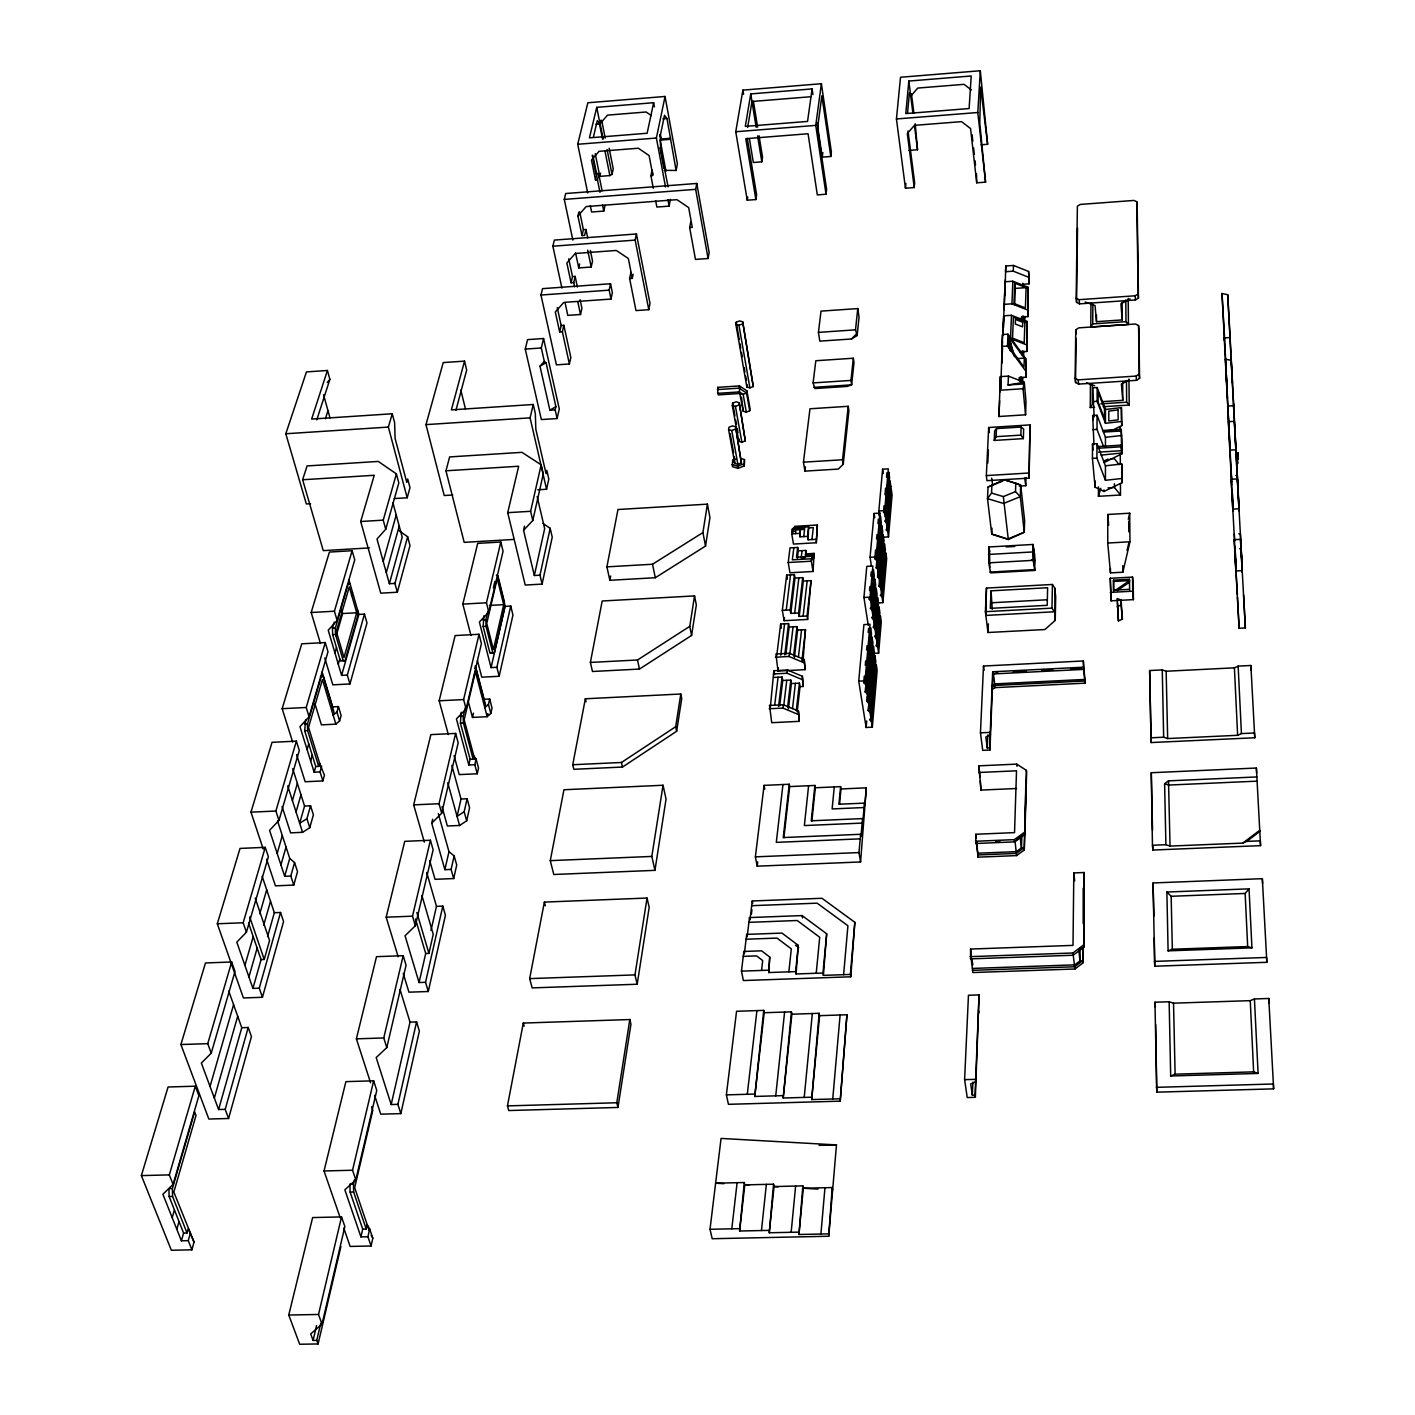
<?xml version="1.0" encoding="UTF-8"?>
<svg xmlns="http://www.w3.org/2000/svg" width="1415" height="1415" viewBox="0 0 1415 1415"><rect width="100%" height="100%" fill="white"/><g stroke="black" fill="none" stroke-linecap="round" stroke-linejoin="round"><path stroke-width="1.5" d="M1105.433 465.8L1121.759 463.996L1121.847 478.5L1105.433 480.304L1105.433 465.8L1096.961 443.673L1092.504 443.939L1092.433 458.389L1095.086 487.185L1103.983 491.483L1103.983 489.873M1105.451 447.423L1105.451 437.306L1097.067 415.267L1092.663 415.55L1093.972 444.664M1105.469 409.466L1121.405 407.626L1121.494 421.475L1105.451 423.297L1105.469 409.466L1097.173 387.533L1092.822 387.816L1094.149 416.983M1095.086 487.185L1095.122 480.976M1122.113 302.421L1122.236 319.914L1096.484 321.683L1096.501 315.12M1105.433 480.304L1096.908 458.106L1096.961 443.673M1103.452 446.238L1097.014 429.382L1097.067 415.267M1105.451 423.297L1097.12 401.329L1097.173 387.533M1120.432 483.665L1120.503 495.002L1098.429 496.311L1098.465 486.866M1092.398 384.951L1092.274 404.407L1090.257 407.538L1094.591 407.255M1128.197 298.335L1128.445 324.442L1090.788 327.007L1092.751 323.911L1092.858 304.349M1082.74 947.59L1082.864 962.996L1074.94 968.992L972.812 972.547L971.026 957.318L970.531 958.875L1073.189 955.231L1083.802 947.236L1084.12 872.524L1073.826 872.931L1073.012 945.379L970.566 949.058L970.531 958.875M1084.845 680.986L1083.766 668.481L1083.519 669.401L992.941 673.947L989.934 750.021L982.718 750.357L980.454 732.828L983.496 666.041L1083.359 660.964L1085.075 683.162L994.904 687.637L992.481 689.317L992.216 687.142L994.639 685.461L1084.845 680.986L1085.075 683.162M1082.864 962.996L1082.988 947.625M1083.182 923.447L1083.2 888.249M972.583 968.426L1074.71 964.853L1079.999 960.873L1078.778 949.677L1083.802 947.236L1084.12 872.524M1090.257 407.538L1090.417 383.748M1090.788 327.007L1090.947 303.093M1080.123 947.679L1079.999 960.873L1082.634 960.767L1074.693 966.763L972.494 970.336M1083.519 669.401L1083.359 660.964M1075.135 378.265L1075.771 329.783L1078.814 327.856L1135.502 324.017L1138.562 325.538L1138.898 329.766L1139.57 378.336L1136.493 380.334L1078.601 384.102L1075.542 382.51L1075.135 378.265L1078.195 379.857L1136.157 376.072L1139.234 374.073L1138.562 325.538M1076.178 298.194L1077.381 206.183L1080.246 204.432L1133.981 200.435L1136.864 201.779L1137.182 205.9L1138.456 298.105L1135.484 299.98L1079.521 303.854L1076.567 302.386L1076.178 298.194L1079.132 299.679L1135.166 295.788L1138.138 293.896L1136.864 201.779M1075.542 382.51L1076.108 338.415M1076.567 302.386L1077.523 227.833M1055.236 620.371L1055.696 596.67L1054.794 588.092L1052.442 584.466L986.467 588.074L985.388 611.687L987.971 632.505L1044.907 629.534L1055.236 620.371L1054.794 588.092M986.467 588.074L985.848 615.419L1054.317 611.775L1051.964 608.132L1052.442 584.466M1034.613 560.464C1033.64 580.433 1032.243 525.92 1034.613 560.464L1031.553 559.721M1034.843 570.44L1034.648 554.609L1033.021 544.457L988.714 546.986L988.767 562.834L990.624 572.898L1034.843 570.44L1033.215 560.34L1033.021 544.457M1021.842 835.115L1021.471 847.921L1016.341 851.635L977.73 853.227L976.244 842.173L975.802 843.481L1014.59 841.872L1024.885 834.426L1026.636 772.572L1026.37 770.344L1016.748 764.118L978.932 765.833L980.949 790.083L1016.554 788.509M1026.37 770.344L1024.248 850.026L1016.554 855.597L977.96 857.172L977.73 853.227M1024.248 850.026L1025.026 822.256M1025.15 817.994L1025.751 785.909M998.937 416.505L1000.352 376.638L1008.435 376.107L1024.283 382.298L1025.999 401.789L1025.574 414.807L998.937 416.505L999.627 400.781M999.892 392.008L1000.352 376.638M1019.525 381.36L1019.118 377.646L1025.981 377.204L1025.663 358.455L1007.975 334.17L1002.527 334.541L1000.723 388.877L1001.077 380.883M1002.51 341.28L1001.855 363.107L1002.51 348.231M1003.005 335.39L1005.092 281.78L1012.857 281.231L1028.086 287.263L1028.015 316.606L1021.329 317.066L1021.718 320.727M1005.092 281.78L1004.19 309.655M1022.514 284.309L1029.112 283.831L1028.617 271.468L1013.494 265.454L1005.8 266.002L1004.827 295.417L1004.951 292.534M1029.059 478.128L1029.996 424.907L988.661 427.507L986.343 475.599L986.945 480.658L1029.059 478.128L1029.996 424.907M1019.207 486.106L1025.751 485.699L1026.017 477.439M1026.105 287.634L1025.397 307.975L1013.936 303.447L1014.75 283.124L1026.105 287.634L1015.316 288.395L1014.679 304.667M1025.574 414.807L1023.045 388.736L1024.283 382.298L1008.064 384.951L1008.435 376.107M1024.301 358.137L1024 367.122L1008.877 346.41L1009.249 337.46L1024.301 358.137L1016.925 358.632M1025.981 377.204L1025.663 358.455M1020.056 351.893L1026.848 351.451L1026.919 321.382L1011.477 315.297L1003.606 315.828L1002.775 334.877M1028.015 316.606L1028.086 287.263M1029.112 283.831L1028.617 271.468M1023.346 438.632L1023.664 429.134L1021.135 427.047L996.478 428.603L994.674 430.956L994.232 440.436L1023.346 438.632L1020.852 435.13L1021.135 427.047M1026.848 351.451L1026.919 321.382M992.003 528.273L991.756 534.092L1007.763 539.027L1024.265 532.217L1020.286 496.683L1015.492 491.624L1015.793 483.187L1004.031 479.685L988.041 487.043L987.493 498.628L991.756 534.092L1008.311 539.522L1024.265 532.217L1024.637 520.578L1020.693 485.097L1015.793 483.187M1020.074 381.06L1020.215 377.062M1022.249 320.268L1022.408 316.146M1021.152 382.987L1021.365 376.991M1022.143 354.953L1022.284 350.708M1023.363 320.179L1023.505 316.058M1022.638 383.465L1022.833 377.469M1023.611 355.289L1023.752 351.044M1024.743 322.638L1024.955 316.447M1011.477 315.297L1010.54 338.574L1026.14 344.694M1027.308 309.903L1011.937 303.818L1012.857 281.231M1028.422 277.181L1013.264 271.167L1013.494 265.454M975.36 1097.315L979.056 994.904L968.461 995.258L964.606 1079.663L967.241 1097.545L975.36 1097.315L975.041 1095.086L972.335 1095.175L972.883 1082.174M1083.306 667.208L992.676 671.771L989.651 747.845L987.245 747.951L987.812 734.951M975.041 1095.086L979.056 994.904M1025.256 370.429L1007.48 346.074L1007.975 334.17M977.96 857.172L976.863 842.102M980.949 790.083L980.33 780.903M987.971 632.505L988.342 623.909M991.066 590.833L990.288 608.362L1047.224 605.319L1047.613 587.738L991.066 590.833L992.233 609.317M1002.527 334.541L1002.015 346.445L1007.48 346.074M1005.8 266.002L1005.534 271.715L1013.264 271.167M1005.251 282.664L1005.375 279.799M1003.376 328.209L1003.925 315.846M975.802 843.481L975.819 834.249L1014.537 832.621L1016.518 770.804L978.632 772.502M1004.031 479.685L1020.693 485.097L1020.286 496.683L1003.642 503.475L987.493 498.628L991.544 493.057L991.933 484.62M994.232 440.436L996.107 436.669L996.478 428.603M987.776 463.165L988.413 450.041M987.635 144.295L980.312 70.75L900.524 77.259L896.438 118.966L905.459 188.213L914.231 187.541L907.298 133.523L914.444 125.351L961.546 121.637L970.549 128.553L976.721 182.818L985.565 182.146L979.781 123.158L980.63 87.093L987.635 144.295L981.108 144.79M976.721 182.818L976.509 173.727M985.565 182.146L977.8 112.51L980.312 70.75M877.212 643.913L876.31 638.024L879.016 606.77L879.9 612.624L877.212 643.913L875.956 645.665L877.725 647.274L878.627 653.129L874.612 653.323M869.96 712.152L874.859 655.393L875.761 661.212L870.879 718.006L869.588 719.757L871.41 721.367L872.33 727.186L866.139 727.487L858.728 681.146L863.911 624.599L870.048 624.263L865.007 680.845L863.698 682.631L865.538 684.259L866.475 690.202L865.184 691.988L867.024 693.598L867.961 699.523L866.67 701.292L868.492 702.901L869.411 708.791L868.138 710.542L869.96 712.152L870.879 718.006M876.504 639.403L876.858 635.247M877.937 622.724L878.308 618.55M881.563 593.575L880.696 587.791L884.499 543.784L885.348 549.533L881.563 593.575L880.325 595.308L882.058 596.865L882.925 602.631L878.98 602.843M887.24 528.184L886.427 522.613L890.035 480.782L890.831 486.3L887.24 528.184L886.02 529.864L887.7 531.368L888.514 536.904L882.748 537.24L882.146 533.19M870.915 704.475L871.286 700.107M873.745 671.701L874.116 667.332M880.908 588.693L881.28 584.289M882.235 573.287L882.606 568.883M886.568 523.568L886.922 519.393M887.824 508.922L888.372 502.643M889.274 492.172L890.831 486.3M860.585 861.965L859.011 852.573L860.585 834.284L783.238 837.556L789.252 784.246L764.082 785.378L755.38 856.853L757.202 866.175L860.585 861.965L866.316 787.837L840.988 788.969L839.537 804.357M783.91 837.768L789.676 786.581L814.899 785.449L811.237 820.806L862.513 818.595L860.974 836.636L860.585 834.284M811.874 821.054L815.323 787.766L840.598 786.634L838.936 804.233L864.424 803.119L862.902 820.93L862.513 818.595M871.41 721.367L876.274 664.537L877.159 670.339L872.33 727.186M877.725 647.274L880.413 615.985L881.297 621.822L878.627 653.129M882.058 596.865L885.825 552.823L886.674 558.536L882.925 602.631M887.7 531.368L891.291 489.466L889.646 487.98M828.712 1236.25L836.477 1144.912L721.066 1138.421L710.012 1229.281L712.205 1238.726L828.712 1236.25L832.197 1187.556L803.313 1188.246L802.836 1185.876L774.04 1186.566L773.545 1184.196L744.803 1184.886L744.29 1182.515L715.619 1183.205L723.949 1183.683M840.209 1101.153L846.948 1014.767L819.603 1015.669L819.161 1013.299L791.887 1014.201L791.427 1011.849L764.206 1012.733L763.729 1010.381L736.561 1011.283L726.373 1094.874L728.442 1104.319L840.209 1101.153L846.948 1014.767M850.38 974.44L854.837 922.297L821.956 898.277L752.249 900.984L749.968 919.909L749.49 917.574L802.093 915.576L826.678 933.794L823.406 975.377L850.38 974.44L850.804 976.792L743.388 980.542L741.46 971.15L743.848 951.464L761.588 950.827L769.742 957.035L768.734 972.547L795.601 971.61L796.044 973.962L822.964 973.025L823.406 975.377M866.316 787.837L864.813 805.453L864.424 803.119M850.804 976.792L854.837 922.297M888.514 536.904L892.087 494.985L891.291 489.466M867.024 693.598L872.011 636.945L872.913 642.835L867.961 699.523M874.364 625.342L873.462 619.399L876.203 588.216L877.105 594.123L874.364 625.342L873.108 627.11L874.894 628.738L875.797 634.645L874.541 636.414L876.31 638.024M878.821 575.321L877.954 569.502L881.81 525.602L882.677 531.403L878.821 575.321L877.583 577.072L879.334 578.664L880.201 584.466L878.963 586.217L880.696 587.791M866.67 701.292L867.041 696.923M869.535 668.57L869.924 664.219M870.879 653.306L871.269 648.954M873.851 618.797L874.205 614.623M875.124 604.223L875.496 600.066M877.583 577.072L878.361 568.299M879.511 555.104L879.9 550.718M880.873 539.734L881.262 535.348M883.65 510.107L884.039 505.703M884.994 494.719L885.578 488.122M886.551 477.12L886.922 472.734M820.912 1234.039L824.963 1187.733M832.745 1098.977L840.103 1014.997M843.623 974.67L847.921 925.746L817.127 903.159L751.683 905.688M886.427 522.613L884.746 521.091L885.949 519.411L885.136 513.822L883.455 512.301L884.676 510.603L888.319 468.843L882.606 469.196L878.856 510.957L880.059 519.04M866.139 727.487L866.705 720.925M868.492 702.901L873.444 646.195L874.346 652.05L869.411 708.791M874.894 628.738L877.618 597.519L878.503 603.409L875.797 634.645M879.334 578.664L883.155 534.711L884.004 540.495L880.201 584.466M885.136 513.822L888.779 472.044L889.575 477.598L885.949 519.411M868.138 710.542L868.509 706.173M869.464 695.26L869.836 690.909M870.986 677.803L871.357 673.434M872.312 662.521L872.701 658.17M875.266 628.083L875.637 623.909M876.539 613.491L877.088 607.247M878.963 586.217L879.723 577.408M880.873 564.214L881.262 559.827M882.217 548.825L882.606 544.421M885.118 516.705L885.507 512.301M886.462 501.281L886.851 496.877M914.231 187.541L914.656 182.8L908.023 130.994M908.89 150.415L917.521 149.742L915.222 123.759M871.499 606.575L870.579 600.579L873.373 569.467L874.275 575.445L871.499 606.575L870.225 608.379L872.011 610.006L872.931 615.985L871.675 617.771L873.462 619.399M863.698 682.631L864.282 676.105M865.273 665.209L865.662 660.858M866.634 649.98L867.024 645.629M868.191 632.576L868.58 628.225M870.968 600.066L871.339 595.927M872.277 585.545L872.648 581.388M877.954 569.502L876.203 567.91L877.442 566.141L876.557 560.287L874.806 558.695L875.602 549.922M876.575 538.956L876.982 534.587M877.954 523.621L878.344 519.234M874.806 558.695L876.062 556.926L879.971 513.097L874.081 513.45L870.066 557.262L871.392 565.965M865.538 684.259L870.579 627.659L871.481 633.566L866.475 690.202M872.011 610.006L874.788 578.859L875.69 584.802L872.931 615.985M876.557 560.287L880.466 516.44L881.315 522.276L877.442 566.141M865.184 691.988L865.573 687.619M868.085 659.302L868.474 654.95M869.447 644.055L869.836 639.704M872.418 609.458L872.79 605.302M873.709 594.901L874.258 588.675M876.203 567.91L876.982 559.137M877.954 548.153L878.538 541.574M879.511 530.607L879.9 526.221M905.459 188.213L905.901 183.472M869.535 590.656L869.907 586.5M870.844 576.135L871.216 571.978M870.579 600.579L868.775 598.934L870.048 597.13L872.843 566.035L866.794 566.371L863.928 597.466L868.262 625.448M907.546 113.041L909.42 92.842L910.747 96.185L917.769 88.066L964.057 84.334L971.433 90.029M828.235 1233.88L798.962 1234.499L802.836 1185.876M839.767 1098.783L811.679 1099.579L819.161 1013.299M822.964 973.025L826.678 933.794M798.962 1234.499L803.313 1188.246L817.976 1189.095M811.679 1099.579L819.603 1015.669M908.837 81.062L905.777 113.589L969.116 108.548L971.203 75.986L908.837 81.062L912.923 113.324M791.162 1232.288L795.637 1186.053M804.215 1097.403L812.334 1013.529M816.225 973.255L819.71 937.261L797.193 920.511L748.906 922.35M834.266 786.917L832.144 808.938L864.052 807.541M798.467 1232.129L769.265 1232.766L773.545 1184.196M811.22 1097.209L783.202 1098.005L791.427 1011.849M795.601 971.61L798.308 945.379L781.964 933.086L746.696 934.395L744.325 953.816L743.848 951.464M769.265 1232.766L774.04 1186.566L778.232 1186.814M783.202 1098.005L791.887 1014.201M796.044 973.962L798.308 945.379M857.119 335.55L855.509 329.837L857.773 308.576L821.018 311.123L818.436 332.383L819.798 341.139L851.494 338.981L857.119 335.55L859.047 317.314L857.773 308.576M843.252 464.244L842.544 459.769L848.222 406.3L809.964 408.776L803.455 462.174L804.923 471.124L838.352 469.072L843.252 464.244L848.894 410.739L848.222 406.3M813.82 387.339L851.635 384.845L850.981 380.423L853.333 358.225L815.818 360.737L813.112 382.917L814.899 388.541L847.249 386.419L851.635 384.845L853.988 362.629L853.333 358.225M761.465 1230.537L766.346 1184.373M775.738 1095.847L784.6 1012.061M788.863 971.84L791.303 948.864L777.012 938.092L746.112 939.224M808.602 785.732L804.374 825.564L862.124 823.088M799.298 721.349L798.431 711.055L783.362 704.758L769.548 705.431L771.723 722.694L799.298 721.349L798.431 711.055M797.176 711.869L800.041 686.629L803.207 686.47L802.358 676.282L787.483 670.003L773.846 670.71L770.202 708.933L769.548 705.431M805.082 669.666L804.233 659.532L789.464 653.288L775.898 653.995L778.02 671.046L805.082 669.666L804.233 659.532M796.327 710.489L799.422 683.162L791.392 683.551L788.456 708.791M801.934 661.07L805.489 629.657L797.618 630.082L794.452 657.285M807.045 616.003L811.043 580.645L803.313 581.07L799.21 616.409L807.045 616.003L807.629 619.434L784.14 620.69L782.318 610.378L786.669 575.074L794.399 574.631L795 578.063L790.773 613.403L798.608 612.978L802.73 577.638L795 578.063M805.913 550.435L806.479 553.849L814.138 553.407L813.59 558.271L813.024 554.857L805.33 555.299L805.913 550.435L798.255 550.86L797.317 558.66M793.196 530.077L793.497 527.707L808.655 526.804L807.541 536.373L799.935 536.816L799.917 528.609L792.329 529.068L791.728 533.844L793.479 544.068L816.296 542.759L817.357 525.018L794.646 526.345L794.363 528.715M803.013 660.345L805.489 629.657M807.629 619.434L811.043 580.645M798.255 550.86L797.671 547.446L790.012 547.888L788.208 562.516L789.977 572.774L813.041 571.483L814.138 553.407M816.296 542.759L817.357 525.018M768.752 1230.378L739.603 1231.015L744.29 1182.515M782.725 1095.635L754.779 1096.448L763.729 1010.381M768.734 972.547L769.742 957.035M739.603 1231.015L744.803 1184.886L748.977 1185.133M754.779 1096.448L764.206 1012.733M803.207 686.47L802.358 676.282M731.803 1228.804L737.109 1182.692M747.297 1094.273L756.919 1010.611M761.553 970.425L762.685 960.555L756.583 955.886L743.246 956.363M782.955 784.529L776.304 842.367L860.178 838.847M792.506 708.597L795.407 683.357M798.431 657.091L801.544 629.87M803.119 616.197L807.187 580.857M811.927 539.575L813.289 527.618L809.079 527.866M813.041 571.483L811.326 561.207L811.892 556.307L796.504 557.192L797.671 547.446M813.024 554.857L812.458 559.739L811.892 556.307M787.589 707.412L790.773 680.084L782.743 680.491L779.718 705.714M793.603 655.923L797.016 626.633L789.128 627.04L785.873 654.243M815.73 539.345L808.106 539.787L808.655 526.804M798.06 714.398L782.973 708.084L783.362 704.758M801.987 679.518L787.094 673.257L787.483 670.003M803.879 662.733L789.075 656.489L789.464 653.288M783.769 705.519L786.758 680.297M789.853 654.031L793.072 626.827M794.682 613.19L798.856 577.851M802.075 550.647L801.208 557.952L805.047 557.74M803.738 536.603L804.587 529.422L795.088 529.971M778.586 706.421L782.106 677.024L774.076 677.431M784.759 654.968L788.526 623.591L780.638 624.015L776.782 655.375M790.773 613.403L790.171 609.953L794.399 574.631M799.935 536.816L799.917 528.609M778.02 671.046L778.409 667.845M784.14 620.69L784.529 617.612M774.766 704.529L778.091 677.219M780.779 655.163L784.582 623.803M786.245 610.166L790.525 574.844M793.833 547.658L792.347 559.845L811.609 558.766M795.548 533.632L795.831 531.226L792.029 531.456M749.49 917.574L747.173 936.748L746.696 934.395M751.418 914.037L751.949 909.757M757.202 866.175L757.732 861.841M804.923 471.124L805.453 466.844M830.8 156.481L831.366 151.9L821.39 83.715L742.893 90.118L735.747 131.737L747.244 200.205L755.875 199.55L745.776 138.688L808.071 133.753L817.322 194.899L826.024 194.226L826.625 189.504L817.516 128.394L821.885 95.831L830.8 156.481L822.239 157.153L817.092 122.504M822.239 157.153L822.84 152.572M826.024 194.226L815.747 125.387L821.39 83.715M812.086 88.915L807.558 121.425L745.298 126.377L750.746 93.921L812.086 88.915L812.935 94.628M735.729 459.061L732.616 460.3L732.369 466.649L737.993 468.383L744.255 465.906L744.467 459.557L740.735 458.407M744.255 465.906L744.467 459.557M741.354 462.988L735.605 426.817L732.457 425.862L728.955 427.242L728.601 429.559L734.756 463.413L737.887 464.368L741.354 462.988L735.605 426.817M745.298 440.879L739.249 402.727L736.118 401.807L732.669 403.151L732.316 405.433L738.772 441.285L741.867 442.223L745.298 440.879L739.249 402.727M740.133 387.462L739.479 385.924L739.444 391.92L743.246 411.234L746.306 412.136L749.702 410.81L750.038 408.564L746.908 390.805L739.479 385.924L717.759 387.356L717.706 393.352L718.378 394.891L740.098 393.476L743.158 394.378L746.572 393.034L746.908 390.805M753.258 386.56L742.698 321.789L739.621 320.922L736.207 322.231L735.871 324.406L746.855 386.985L749.897 387.869L753.258 386.56L742.698 321.789M738.772 441.285L739.108 438.986M743.246 411.234L741.478 397.155M746.855 386.985L747.191 384.792M734.756 463.413L734.332 456.833M617.966 1107.45L630.949 1024.212L629.817 1019.543L523.302 1023.063L507.454 1105.893L508.781 1110.545L617.966 1107.45L616.799 1102.763L629.817 1019.543M637.192 984.239L649.184 907.351L647.044 898.047L544.368 902.098L529.67 978.614L532.164 987.9L637.192 984.239L634.964 974.9L647.044 898.047M654.95 870.349L666.058 799.104L663.051 785.254L563.948 789.747L550.276 860.638L553.778 874.488L654.95 870.349L651.82 856.429L663.051 785.254M676.635 731.272L681.729 698.568L680.792 694.004L585.35 698.78L572.739 764.737L573.836 769.3L622.494 767.054L676.635 731.272L675.68 726.709L680.792 694.004M691.581 635.441L696.339 604.948L694.535 595.91L602.189 601.004L590.391 662.432L592.478 671.488L639.474 669.065L691.581 635.441L689.759 626.367L694.535 595.91M705.519 546.049L709.959 517.554L707.412 504.147L617.966 509.506L606.911 566.849L609.865 580.292L655.304 577.727L705.519 546.049L702.919 532.571L707.412 504.147M755.875 199.55L756.618 194.81L747.279 138.352M749.419 138.812L753.328 162.495L761.818 161.841L762.543 157.277L759.041 135.734M747.244 200.205L747.757 197.056M747.651 127.509L751.984 101.491L811.043 96.715M690.75 221.642L689.653 227.567L695.472 259.423L708.084 258.503L709.127 252.524L696.764 183.455L565.717 193.519L564.284 199.409L572.863 240.09M708.084 258.503L695.667 189.345L696.764 183.455M609.865 580.292L610.679 576.029M630.895 272.37L629.622 278.56L635.989 310.592L648.795 309.69L650.016 303.464L636.432 233.97L554.362 240.09L552.876 246.21L561.914 288.129M655.676 200.771L656.861 207.05L669.1 206.13L670.427 199.374M664.254 170.348L676.105 170.454L677.378 163.91L665.05 96.468L587.844 102.764L577.727 144.277L587.703 192.953M676.105 170.454L666.96 118.453L664.502 115.269L660.204 136.105L660.681 149.123L668.092 186.833M629.622 278.56L632.275 278.366L633.124 274.245M661.035 138.723L660.239 134.443M653.288 188.23L650.918 175.69L652.085 170.048L652.863 174.222M648.795 309.69L635.158 240.108L636.432 233.97M665.528 186.975L656.401 138.033L665.05 96.468M653.642 102.711L647.133 133.258L589.436 137.856L596.741 107.345L653.642 102.711L654.42 106.85M559.668 331.959L555.299 311.972L563.824 302.403L610.997 299.06L612.359 292.64L610.555 283.743L542.529 288.642L540.972 295.028L556.413 364.858L569.396 363.973L570.846 357.5L563.86 325.326L561.171 325.521L559.668 331.959L562.374 331.764L563.86 325.326M514.016 539.433L464.191 542.352L445.955 470.788L518.668 466.243L507.72 512.672L525.23 585.049L542.087 584.094L552.239 537.187L550.187 528.326L543.059 523.55M610.997 299.06L609.175 290.163L610.555 283.743M542.087 584.094L539.982 575.18L550.187 528.326M539.982 575.18L534.339 575.498L544.651 528.662L537.169 496.594M537.806 489.785L546.561 489.254L548.825 479.101L546.809 470.328L546.049 473.689L535.825 429.223L535.33 413.534L533.243 404.495L451.403 409.872L464.527 361.126L443.231 362.576L425.986 424.624L444.204 495.515L452.782 495.002M343.792 1228.079L350.142 1246.438L371.066 1245.996L372.817 1238.196L369.686 1228.945L367.192 1224.682L366.202 1229.016L362.718 1229.104L350.124 1192.12L349.912 1184.16L353.449 1184.072L354.458 1179.792M374.639 1095.334L380.741 1114.171L400.834 1113.605L419.371 1031.146L416.576 1021.913L410.014 1022.125L400.038 989.527M403.24 973.432L408.935 992.18L428.285 991.508L445.424 915.257L442.807 906.095L436.492 906.343L430.974 930.433M429.7 860.709L435.042 879.316L453.684 878.556L456.727 865.043L454.162 855.898L448.98 851.671L438.332 813.731M442.011 806.851L447.37 826.006L459.574 825.476L466.667 820.841L469.585 807.859L467.109 798.75L461.025 799.015L457.063 816.367L464.173 811.732L467.109 798.75M454.074 755.628L459.238 774.606L477.244 773.775L478.535 768.062L476.112 758.988L473.83 755.964L473.105 759.13L470.098 759.271L468.807 764.984L474.821 764.701L476.112 758.988M468.453 702.247L472.469 717.423L487.167 716.697L490.793 713.478L492.031 708.013L489.696 698.992L483.824 699.293L475.157 666.023M477.439 660.469L481.772 677.184L499.159 676.282L512.955 614.977L510.744 606.044L505.067 606.363L491.058 667.597L496.877 667.296L510.744 606.044M557.121 418.539L559.279 408.953L543.572 338.521L527.583 339.618L525.266 349.098L541.344 419.565L557.121 418.539L555.175 409.855L555.9 406.653L546.066 362.682L544.315 361.409L541.308 347.984L543.572 338.521M565.098 302.81L567.804 315.386L580.521 314.501L581.919 308.275L580.115 299.785M575.569 252.931L578.735 267.93L591.187 267.028L592.531 261.05L590.356 250.526M590.303 205.653L591.612 212.002L603.763 211.083L605.036 205.405M595.237 153.651L599.801 176.38L609.865 175.584L612.023 174.399L613.243 168.916L609.158 148.274M371.066 1245.996L367.918 1236.745L369.686 1228.945M400.834 1113.605L397.898 1104.354L416.576 1021.913M428.285 991.508L425.544 982.293L442.807 906.095M453.684 878.556L451.102 869.411L454.162 855.898M490.793 713.478L488.458 704.458L489.696 698.992M487.857 713.638L487.167 716.697L475.44 671.665L464.173 719.775L474.803 759.59M534.339 575.498L523.55 530.342L532.783 520.508L543.272 473.99L541.167 464.845L521.958 452.34L449.634 456.921L445.955 470.788M367.918 1236.745L360.931 1236.887L362.718 1229.104M397.898 1104.354L391.177 1104.549L410.014 1022.125M425.544 982.293L419.07 982.523L425.703 953.498L415.497 918.972M451.102 869.411L444.876 869.677L448.98 851.671M523.55 530.342L524.523 526.115M425.703 953.498L428.904 953.374L433.238 934.325L421.918 895.518M532.783 520.508L530.625 511.293L541.167 464.845M578.735 267.93L579.637 263.951M599.801 176.38L600.561 173.108M503.722 604.647L493.41 649.609L486.742 623.361L497.231 578.523L503.722 604.647L489.449 605.425M483.93 615.755L483.134 626.456L489.838 652.722L494.295 653.04L504.571 608.061L504.377 601.8L497.903 575.693L496.364 575.056M572.509 276.597L575.144 276.403L573.729 282.575L571.076 282.77L572.509 276.597L568.724 258.803M583.404 229.672L585.987 229.478L584.625 235.403L582.025 235.597L583.404 229.672L579.743 212.038M597.059 173.267L598.757 174.187L597.448 179.829L595.503 179.97L596.741 174.646L592.832 155.296M472.469 717.423L473.459 713.16M1128.303 519.27L1129.701 513.203L1107.733 514.476L1107.75 543.042L1110.457 572.898L1122.856 572.208L1129.966 541.768L1129.701 513.203M1127.065 550.488L1128.905 542.599M316.765 1340.359L313.086 1340.412L310.699 1333.938L322.019 1324.122L344.871 1226.557L341.528 1216.918L312.627 1217.572L288.766 1314.995L299.679 1344.25L318.092 1343.949L316.765 1340.359L320.745 1323.396M473.105 759.13L463.43 722.941L463.236 716.255L465.199 707.889M494.295 653.04L492.738 652.563L486.053 626.297L485.858 619.858L487.857 611.333M493.375 587.862L494.879 581.459M360.931 1236.887L344.853 1189.82L355.802 1179.88L376.761 1090.452L373.648 1080.812L345.897 1081.644L324.035 1170.966L340.272 1217.89M391.177 1104.549L376.178 1057.553L386.79 1047.578L406.07 965.26L403.187 955.691L376.514 956.664L356.385 1038.84L370.589 1082.776M419.07 982.523L405.044 935.757L415.338 925.746L433.132 849.761L430.425 840.245L404.743 841.341L386.171 917.203L398.181 956.77M444.876 869.677L431.717 823.212L441.692 813.218L458.177 742.857L455.63 733.43L430.868 734.615L413.675 804.87L424.358 842.102M468.807 764.984L456.426 718.926L466.119 708.968L481.418 643.613L479.031 634.274L455.135 635.565L439.163 700.796L448.343 734.544M491.058 667.597L479.384 621.999L488.812 612.094L503.068 551.249L500.804 542.016L477.704 543.378L462.829 604.099L470.947 635.423M318.092 1343.949L340.909 1246.474M593.345 137.326L597.289 120.682L600.19 124.025L603.161 138.971M431.717 823.212L432.654 819.232M322.019 1324.122L318.517 1314.482L341.528 1216.918M355.802 1179.88L352.547 1170.24L373.648 1080.812M386.79 1047.578L383.766 1037.956L403.187 955.691M415.338 925.746L412.508 916.177L430.425 840.245M441.692 813.218L439.039 803.738L455.63 733.43M466.119 708.968L463.625 699.558L479.031 634.274M488.812 612.094L486.459 602.79L500.804 542.016M546.561 489.254L530.094 417.85L533.243 404.495M582.025 235.597L577.939 215.982L578.876 212.055M602.595 139.024L599.553 124.378L600.88 120.222M313.086 1340.412L316.571 1325.572M470.098 759.271L460.406 723.083L461.202 712.223M455.913 410.368L466.685 370.04L464.527 361.126M369.492 547.906L323.274 550.63L302.633 479.756L374.25 475.281L360.701 521.516L380.741 593.168L397.35 592.231L410.014 545.536L407.644 536.763L399.26 530.802M397.35 592.231L394.927 583.404L407.644 536.763M394.927 583.404L389.373 583.723L402.196 537.081L392.928 502.803M386.313 572.65L399.225 526.062M394.254 498.575L407.184 497.779L409.996 487.68L407.697 478.978L406.759 482.338L395.068 438.296L394.626 422.714L392.256 413.764L311.636 419.07L327.431 370.482L306.454 371.915L285.812 433.751L306.33 503.97L310.557 503.705M383.217 561.49L396.218 514.989M191.892 1249.816L188.266 1240.654L181.403 1240.813L162.884 1194.242L173.072 1184.426L198.878 1095.705L195.305 1086.189L168.084 1087.003L141.359 1175.6L171.374 1250.259L191.892 1249.816L194.05 1242.087L188.23 1228.698L187.01 1232.996L183.596 1233.084L169.11 1196.489L168.951 1188.635L172.4 1188.547L194.686 1111.889L196.031 1115.445L173.815 1192.102L194.05 1242.087M228.576 1118.487L251.428 1036.629L248.209 1027.502L241.77 1027.715L218.6 1109.519L225.197 1109.342L228.576 1118.487L208.836 1119.035L180.89 1044.535L205.493 962.961L231.671 961.988L235.014 971.468L211.242 1053.167L201.355 1063.054L218.6 1109.519M280.559 912.48L259.263 988.165L252.914 988.395L236.8 942.125L246.422 932.22L268.39 856.747L265.259 847.337L240.037 848.416L217.309 923.765L243.415 997.946L262.429 997.292L283.584 921.554L280.559 912.48L274.351 912.71L267.577 936.659M266.604 859.223L275.43 885.843L293.772 885.082L297.521 871.64L294.585 862.602L289.739 858.41L277.535 820.895M282.045 806.479L290.57 832.851L302.562 832.321L309.779 827.722L313.387 814.81L310.557 805.789L304.561 806.072L299.679 823.3L306.931 818.701L310.557 805.789M296.619 754.62L305.162 781.752L322.868 780.921L324.442 775.243L319.613 763.251L318.711 766.399L315.757 766.541L314.165 772.219L320.073 771.936L321.665 766.258M314.873 703.52L321.4 724.869L335.868 724.162L339.6 720.96L341.121 715.53L338.45 706.598L332.667 706.881L331.641 710.507M324.778 657.975L332.826 684.842L349.947 683.958L366.98 622.971L364.451 614.128L358.862 614.428L341.599 675.362L347.312 675.061L364.451 614.128M188.266 1240.654L190.441 1232.925M225.197 1109.342L248.209 1027.502M293.772 885.082L290.8 876.026L294.585 862.602M339.6 720.96L336.929 712.028L338.45 706.598M334.241 622.14L332.454 628.225L332.631 634.61L340.308 660.61L344.995 660.911L357.694 616.144L357.517 609.936M181.403 1240.813L183.596 1233.084M252.914 988.395L261.085 959.565L248.545 923.058M290.8 876.026L284.68 876.292L289.739 858.41M261.085 959.565L264.234 959.441L269.575 940.533L255.195 898.083M389.373 583.723L376.991 539.009L385.729 529.263L398.818 482.957L396.395 473.901L378.3 461.432L307.073 465.942L302.633 479.756M356.722 612.766L344.004 657.515L336.346 631.514L349.293 586.907L356.722 612.766L342.66 613.544L336.186 635.901M385.729 529.263L383.235 520.154L396.395 473.901M176.822 1229.299L179.033 1221.57M214.337 1098.022L237.702 1016.253M248.916 976.951L257.159 948.121M263.703 925.233L270.53 901.302M280.931 864.901L286.042 847.037M296.053 811.962L300.988 794.735M310.646 760.934L312.255 755.256M338.291 664.166L339.795 658.895M172.206 1217.696L174.434 1209.966M210.039 1086.455L233.581 1004.703M244.901 965.419L253.214 936.606M259.794 913.736L266.692 889.823M277.181 853.44L282.31 835.593M292.41 800.554L297.38 783.344M307.108 749.561L308.735 743.901M334.948 652.916L336.469 647.646M351.486 595.52L352.459 592.142M284.68 876.292L269.575 830.322L278.95 820.435L299.29 750.481L296.372 741.142L272.034 742.327L250.968 812.157L263.208 849M314.165 772.219L299.962 726.638L309.089 716.786L327.997 651.784L325.255 642.551L301.749 643.807L282.169 708.685L292.675 742.079M341.599 675.362L328.227 630.223L337.124 620.424L354.74 559.862L352.14 550.718L329.412 552.062L311.176 612.5L320.462 643.507M318.711 766.399L307.621 730.582L307.462 723.949L321.382 676.105L323.292 676.547L334.028 712.169L333.162 715.212L336.929 712.028M344.995 660.911L343.155 660.451L335.497 634.451L335.337 628.065L348.302 583.475L350.106 584.077M315.757 766.541L304.65 730.741L305.693 719.934M173.072 1184.426L169.322 1174.892L195.305 1086.189M211.242 1053.167L207.757 1043.651L231.671 961.988M246.422 932.22L243.168 922.775L265.259 847.337M278.95 820.435L275.89 811.043L296.372 741.142M309.089 716.786L306.224 707.482L325.255 642.551M337.124 620.424L334.418 611.209L352.14 550.718M407.184 497.779L388.364 427.082L392.256 413.764M1098.429 496.311L1100.817 488.334M977.659 854.978L1016.288 853.404L1023.965 847.815L1021.471 847.921L1020.109 836.849L1014.59 841.872L1014.307 839.643L1024.601 832.197L1024.885 834.426L1021.701 836.053M325.379 418.787L327.979 410.633M316.783 419.866L329.89 379.326L327.431 370.482M997.752 672.797L992.941 673.947L992.676 671.771M878.75 514.865L879.971 513.097M327.219 382.492L329.89 379.326M1251.939 947.855L1247.676 946.547L1245.147 893.449L1249.038 888.85L1166.88 892.034L1168.1 950.845L1251.939 947.855L1249.038 888.85M599.553 124.378L607.495 115.128L646.124 111.997L651.413 115.641M577.939 215.982L586.164 206.572L676.954 199.656L688.681 207.616L692.271 227.373L689.653 227.567M555.175 409.855L549.904 410.209L539.982 366.22L544.315 361.409M851.494 338.981L856.146 334.241M488.458 704.458L484.814 707.659L485.522 704.599L476.147 668.605L474.52 668.145M1242.759 843.092L1259.739 830.269L1259.792 831.507L1246.721 841.394L1242.759 843.092L1170.046 846.082L1165.889 844.702L1152.447 845.268L1151.279 772.731L1256.379 768.027L1256.662 772.802M970.23 956.646L1072.941 952.985L1083.554 944.99M1165.889 844.702L1164.616 783.698L1168.507 780.85L1256.874 776.941M991.473 686.134L994.692 683.905L1084.863 679.43M1115.391 590.303L1129.471 580.61L1113.605 581.477L1113.64 591.523M1117.284 590.603L1129.594 582.113L1129.365 579.283L1113.499 580.15L1113.517 590.197L1129.453 589.33M572.739 764.737L621.45 762.473L675.68 726.709M590.391 662.432L637.511 659.991L689.759 626.367M606.911 566.849L652.51 564.249L702.919 532.571M549.904 410.209L555.9 406.653M539.982 366.22L546.066 362.682M1130.072 298.901L1120.91 303.818L1122.236 319.914M1128.993 380.034L1121.405 383.996L1122.767 400.339L1102.285 401.648M1111.942 430.461L1121.83 425.561L1121.405 407.626M1104.018 461.025L1107.998 459.079M1104.018 462.599L1122.007 453.755L1121.918 439.587L1121.193 429.329L1102.533 430.496M1103.983 491.483L1122.201 482.621L1121.759 463.996M1250.878 665.492L1254.769 737.763L1151.12 742.557L1149.634 670.551L1162.263 669.914L1166.155 671.241L1234.411 667.827L1238.143 666.129L1250.878 665.492L1251.143 670.232M1118.434 620.937L1122.36 619.169L1121.069 599.907L1117.125 598.58L1118.434 620.937L1117.496 602.631M1150.713 737.816L1163.661 737.215L1167.658 738.559L1237.63 735.305L1241.433 733.589L1254.504 732.988L1254.769 737.763M1117.16 606.717L1121.087 604.948L1121.069 599.907M1268.777 998.477L1273.642 1088.86L1156.763 1092.168L1154.958 1002.227L1169.144 1001.767L1170.683 1075.984L1175.104 1074.162L1253.637 1071.862L1258.094 1073.437L1254.433 998.955L1268.777 998.477L1269.043 1003.341M988.041 487.043L1002.74 481.065M991.544 493.057L1003.341 496.594L1015.492 491.624M1169.144 1001.767L1173.53 1003.164L1250.259 1000.653L1254.433 998.955M731.98 464.509L737.604 466.243L743.865 463.766M728.601 429.559L731.75 430.514L735.252 429.134M732.316 405.433L735.429 406.37L738.895 405.008M735.871 324.406L738.948 325.273L742.362 323.964M1168.1 950.845L1172.327 949.235L1247.676 946.547M1105.451 437.306L1121.582 435.502M1121.193 429.329L1121.688 453.012L1101.118 455.099M595.945 124.166L600.013 123.83L596.741 107.345M662.874 118.789L666.96 118.453M577.727 144.277L656.401 138.033M735.747 131.737L815.747 125.387M896.438 118.966L977.8 112.51M670.604 138.263L660.964 139.024L660.168 134.743M670.392 139.307L660.186 140.12L665.952 171.233M596.157 174.699L592.248 155.349M650.918 175.69L652.881 175.531L649.096 155.562L638.324 148.221L599.058 151.317L591.47 160.09L595.503 179.97M564.284 199.409L695.667 189.345M552.876 246.21L635.158 240.108M540.972 295.028L609.175 290.163M1004.102 304.367L1011.937 303.818M1224.435 340.697L1222.012 293.542L1227.707 294.727L1230.254 339.777M525.266 349.098L541.308 347.984M818.436 332.383L855.509 329.837M1092.751 323.911L1125.986 321.647L1128.445 324.442M813.112 382.917L850.981 380.423M717.405 389.585L739.143 388.152L746.572 393.034L749.702 410.81M717.706 393.352L739.444 391.92L743.158 394.378L746.306 412.136M1008.064 384.951L1023.204 383.96M285.812 433.751L388.364 427.082M425.986 424.624L530.094 417.85M999.751 390.239L1023.045 388.736M1092.751 401.595L1097.12 401.329M1100.87 403.859L1126.658 402.214L1129.205 405.061L1103.24 406.706M1092.592 429.665L1097.014 429.382M996.107 436.669L1020.852 435.13M1104.797 430.921L1121.37 429.877M1103.452 432.088L1121.193 430.974M803.455 462.174L842.544 459.769M1097.881 446.574L1121.281 445.141L1122.007 453.755M1098.323 448.219L1121.299 446.804L1121.281 445.141M1098.518 452.128L1121.494 450.713L1121.688 453.012M1092.433 458.389L1096.908 458.106M1110.121 458.955L1114.383 458.69L1119.141 464.633M1237.966 452.818L1238.054 454.533L1236.162 454.64L1236.073 452.941L1237.966 452.818L1238.32 459.008L1237.364 459.079M1238.001 453.366L1236.073 452.941M1237.188 455.665L1238.125 455.612L1238.32 459.008M1236.48 460.211L1237.435 460.14L1237.612 463.554L1236.675 463.607M986.343 475.599L1028.51 473.034M360.701 521.516L383.235 520.154M507.72 512.672L530.625 511.293M1235.843 475.422L1237.329 475.334L1238.974 506.181M1232.872 511.186L1231.192 479.296L1237.311 478.942L1239.027 510.833M1108.016 487.91L1114.472 487.521L1120.503 495.002M878.856 510.957L884.676 510.603M798.573 528.467L804.887 528.113M791.728 533.844L799.351 533.402M1232.677 509.135L1238.868 508.781M1006.277 546.933L1014.696 546.455M1238.868 533.773L1240.371 533.685L1242.087 565.629L1235.79 449.793L1229.741 450.165L1231.757 484.85M1107.75 543.042L1129.966 541.768M870.066 557.262L876.062 556.926M788.208 562.516L811.326 561.207M1235.932 572.739L1234.216 539.681L1240.477 539.327L1245.359 627.942L1239.115 628.278L1235.154 557.068M988.377 554.45L1032.808 551.938M988.767 562.834L1033.215 560.34M1239.646 548.79L1241.167 548.702M989.899 572.067L1034.241 569.591M311.176 612.5L334.418 611.209M462.829 604.099L486.459 602.79M1235.773 570.97L1242.105 570.634M1110.28 578.31L1132.548 577.09L1133.256 585.509L1133.415 599.624L1111.076 600.827L1110.28 578.31L1111.076 600.827M863.928 597.466L870.048 597.13M332.454 628.225L335.337 628.065M482.922 620.018L485.858 619.858M332.631 634.61L335.497 634.451M483.134 626.456L486.053 626.297M1110.315 592.407L1132.69 591.187L1132.548 577.09M782.318 610.378L790.171 609.953M992.516 602.719L1046.729 599.801M985.388 611.687L1051.964 608.132M340.308 660.61L343.155 660.451M489.838 652.722L492.738 652.563M320.374 676.706L323.292 676.547M775.508 657.197L789.075 656.489M773.439 673.947L787.094 673.257M282.169 708.685L306.224 707.482M439.163 700.796L463.625 699.558M1013.193 672.037L1026.423 671.364M1041.864 670.586L1052.901 670.038M1070.536 669.136L1081.573 668.587M858.728 681.146L865.007 680.845M304.49 724.109L307.462 723.949M460.211 716.397L463.236 716.255M304.65 730.741L307.621 730.582M460.406 723.083L463.43 722.941M769.141 708.756L782.973 708.084M980.454 732.828L990.129 732.386L990.394 734.58L985.848 737.003L987.245 747.951M250.968 812.157L275.89 811.043M413.675 804.87L439.039 803.738M1257.104 781.151L1168.684 785.06L1164.616 783.698M975.501 841.253L1014.307 839.643M995.612 841.377L999.91 841.2M550.276 860.638L651.82 856.429M755.38 856.853L859.011 852.573M1246.721 841.394L1260.305 840.828L1260.57 845.639L1152.854 850.044L1152.447 845.268M1262.339 878.68L1266.832 962.306L1154.728 966.215L1153.048 882.96L1262.339 878.68L1262.605 883.508M217.309 923.765L243.168 922.775M386.171 917.203L412.508 916.177M1166.88 892.034L1171.16 896.296L1245.147 893.449M529.67 978.614L634.964 974.9M741.46 971.15L768.257 970.195M1154.304 961.404L1266.567 957.46L1266.832 962.306M180.89 1044.535L207.757 1043.651M356.385 1038.84L383.766 1037.956M964.606 1079.663L975.483 1079.344L975.819 1081.591L970.708 1083.996L972.335 1095.175M1170.683 1075.984L1258.094 1073.437M726.373 1094.874L754.266 1094.078M507.454 1105.893L616.799 1102.763M1156.338 1087.339L1273.359 1083.996L1273.642 1088.86M819.055 1145.372L836.477 1144.912M141.359 1175.6L169.322 1174.892M324.035 1170.966L352.547 1170.24M169.11 1196.489L172.559 1196.418L187.01 1232.996M350.124 1192.12L353.644 1192.031L366.202 1229.016M710.012 1229.281L739.072 1228.645M288.766 1314.995L318.517 1314.482M1086.508 382.793L1094.662 385.729M1085.199 301.996L1095.051 305.587L1096.484 321.683M795.495 945.273L798.768 947.732M1008.311 539.522L1003.341 496.594M989.51 552.434L989.846 567.468M988.714 546.986L989.899 551.567M371.155 1235.348L372.817 1238.196M717.759 387.356L718.431 388.895M228.752 991.084L241.77 1027.715M259.263 988.165L262.429 997.292M249.694 916.955L264.234 959.441M369.067 1230.236L354.67 1187.68L372.764 1110.404L371.579 1106.795M262.164 876.31L274.351 912.71M287.723 785.891L302.562 832.321M306.931 818.701L309.779 827.722M292.728 768.716L304.561 806.072M320.073 771.936L322.868 780.921M320.727 766.842L308.541 727.434L322.425 679.571L335.868 724.162M322.142 671.948L332.667 706.881M347.312 675.061L349.947 683.958M416.859 912.48L428.904 953.374M341.51 609.564L342.66 613.544M426.711 872.471L436.492 906.343M348.939 579.849L358.862 614.428M323.54 394.767L329.996 417.85M447.777 782.707L459.574 825.476M1009.249 337.46L1014.484 356.633M1013.476 354.316L1009.656 340.361L1010.487 350.885M1008.877 346.41L1009.939 350.301M451.827 765.427L461.025 799.015M464.173 811.732L466.667 820.841M523.302 1023.063L524.151 1026.158M474.821 764.701L477.244 773.775M544.368 902.098L545.323 905.777M496.877 667.296L499.159 676.282M497.39 575.498L505.067 606.363M460.812 390.062L465.429 408.829M585.35 698.78L586.058 701.805M621.45 762.473L622.494 767.054M637.511 659.991L639.474 669.065M557.245 307.55L561.171 325.521M562.374 331.764L569.396 363.973M571.076 282.77L566.867 262.978L575.233 253.48L616.286 250.455L628.331 258.485L632.275 278.366M575.144 276.403L577.408 287.033M573.729 282.575L574.631 286.838M577.798 301.731L580.521 314.501M585.987 229.478L587.738 237.897M587.685 250.154L591.187 267.028M652.51 564.249L655.304 577.727M598.757 174.187L602.118 190.83M597.448 179.829L599.978 192.316M602.507 204.821L603.763 211.083M752.249 900.984L752.727 903.318M601.693 120.381L605.213 138.104M607.088 149.601L612.023 174.399M604.93 150.786L609.865 175.584M832.197 1187.556L832.639 1189.927M764.082 785.378L764.79 789.092M660.009 147.531L663.865 168.261M802.093 915.576L802.535 917.911M667.915 199.745L669.1 206.13M732.616 460.3L733.005 462.44M789.252 784.246L789.676 786.581M731.75 430.514L737.887 464.368M737.604 466.243L737.993 468.383M773.846 670.71L774.553 674.672M730.105 433.574L733.571 452.605M735.429 406.37L741.867 442.223M732.669 403.151L734.933 415.798M735.694 420.025L736.454 424.235M737.215 428.444L737.976 432.672M782.106 677.024L782.743 680.491M780.638 624.015L781.381 628.154M790.773 680.084L791.392 683.551M736.207 322.231L739.231 339.494M739.992 343.81L740.753 348.125M741.513 352.441L742.274 356.757M744.166 367.529L744.909 371.844M745.67 376.16L746.43 380.476M799.422 683.162L800.041 686.629M788.526 623.591L789.128 627.04M814.899 785.449L815.323 787.766M797.016 626.633L797.618 630.082M786.669 575.074L787.377 579.177M738.948 325.273L749.897 387.869M798.608 612.978L799.21 616.409M792.329 529.068L792.895 532.465M840.598 786.634L840.988 788.969M802.73 577.638L803.313 581.07M807.541 536.373L808.106 539.787M742.893 90.118L743.6 94.345M753.434 101.296L757.626 127.12M750.746 93.921L756.194 127.35M757.609 135.981L761.818 161.841M874.081 513.45L874.735 517.766M880.944 525.106L881.545 529.157M882.606 469.196L883.243 473.547M991.667 478.128L992.499 483.859M970.566 949.058L971.398 955.001M971.963 958.945L972.795 964.889M978.596 1010.611L978.915 1012.822M975.819 834.249L976.35 838.175M1024.743 478.058L1025.751 485.699M979.852 777.242L978.932 765.833M911.437 93.797L913.878 113.059M983.496 666.041L984.044 670.392M914.55 126.165L917.521 149.742M989.651 747.845L989.934 750.021M1014.98 840.563L1016.554 855.597M993.348 673.027L994.692 683.905M994.639 685.461L994.904 687.637M1016.748 764.118L1017.014 766.329M988.661 427.507L989.244 432.548M972.087 134.708L972.812 141.199M973.555 147.708L974.298 154.217M975.023 160.726L975.519 165.06M1074.94 968.992L1072.941 952.985M1073.826 872.931L1074.693 880.855M1014.75 283.124L1015.316 288.395M1022.815 283.248L1023.204 286.891M1078.195 379.857L1078.601 384.102M1079.132 299.679L1079.521 303.854M1092.504 443.939L1093.07 450.094M1075.771 329.783L1076.161 333.993M1092.663 415.55L1093.052 419.831M1154.958 1002.227L1155.401 1007.056M1107.733 514.476L1108.688 525.106M1113.499 580.15L1113.605 581.477M1121.087 604.948L1122.36 619.169M1121.847 478.5L1122.201 482.621M1153.048 882.96L1153.915 916.089M1121.494 421.475L1121.83 425.561M1151.279 772.731L1152.535 830.251M1132.69 591.187L1133.415 599.624M1149.634 670.551L1151.12 742.557M1139.234 374.073L1139.57 378.336M1136.157 376.072L1136.493 380.334M1138.138 293.896L1138.456 298.105M1135.166 295.788L1135.484 299.98M1222.012 293.542L1224.612 338.574M1227.548 398.146L1224.223 337.937L1229.953 337.548L1233.721 405.964M1226.239 376.744L1228.981 427.33M1228.928 427.454L1225.284 359.109L1231.156 360.383L1233.685 408.192M1231.581 477.828L1227.619 406.07L1233.526 405.698L1238.072 489.661M1232.129 491.359L1233.013 506.535L1232.2 490.121M1231.192 479.296L1234.588 541.927M1234.853 546.296L1235.985 565.965L1235.03 546.65M1234.216 539.681L1236.003 570.404M1236.25 574.808L1237.4 594.548M1237.276 457.169L1237.612 463.554M1256.379 768.027L1260.57 845.639M1230.077 337.088L1232.518 382.952M1233.562 403.54L1236.109 451.615M1243.59 594.831L1245.359 627.942M1227.707 294.727L1230.13 340.308M1235.949 452.11L1234.305 421.334L1228.326 421.705L1229.936 452.482M1240.477 539.327L1242.246 572.403M1121.299 446.804L1121.494 450.713M1224.488 337.46L1226.098 368.413M1226.416 374.798L1226.858 383.324M1229.423 434.776L1230.289 451.969M1231.404 475.688L1231.793 481.914M1234.322 534.021L1234.641 540.459M1237.471 597.13L1239.115 628.278M1238.143 666.129L1241.433 733.589M1234.411 667.827L1237.63 735.305M1250.259 1000.653L1253.637 1071.862M1168.507 780.85L1170.046 846.082M353.449 1184.072L353.644 1192.031M1166.155 671.241L1167.658 738.559M1171.16 896.296L1172.327 949.235M1173.53 1003.164L1175.104 1074.162M1162.263 669.914L1163.661 737.215M172.4 1188.547L172.559 1196.418M1152.783 845.639L1152.854 850.044M1154.269 937.88L1154.728 966.215M1155.684 1024.513L1156.763 1092.168M1128.958 379.079L1129.205 405.061M1129.365 579.283L1129.665 590.161M1128.71 521.091L1128.816 531.845M1125.792 299.909L1125.986 321.647M1126.482 380.564L1126.658 402.214M1122.661 382.97L1122.767 400.339M1122.82 565.593L1122.856 572.208M1120.114 427.065L1120.149 431.398M1120.273 455.046L1120.326 464.279M1114.454 483.753L1114.472 487.521M1110.457 568.476L1110.457 572.898M1104.496 408.864L1104.478 418.734L1098.111 401.931L1098.146 392.079L1104.496 408.864M1024.92 321.789L1024.195 342.731L1012.556 338.15L1013.388 317.243L1024.92 321.789M1022.744 322.284L1022.567 326.865L1015.298 324L1015.475 319.436L1022.744 322.284M1118.08 409.996L1108.776 411.058L1108.794 420.927L1118.133 419.866L1118.08 409.996"/></g></svg>
